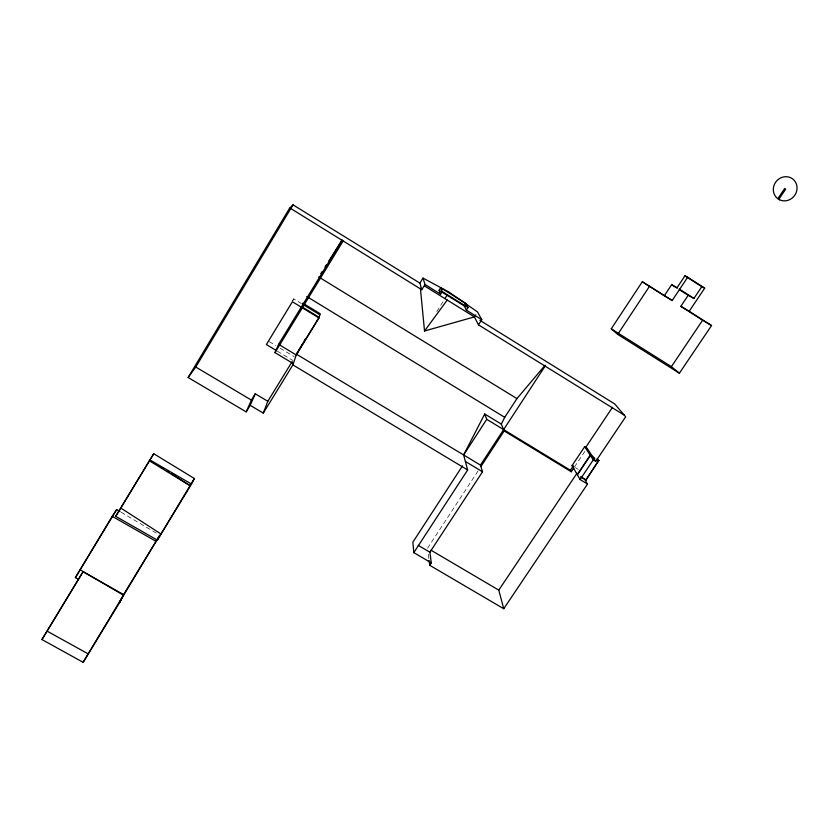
<?xml version="1.0" encoding="UTF-8"?>
<svg xmlns="http://www.w3.org/2000/svg" width="839" height="839" viewBox="0 0 839 839"><rect width="100%" height="100%" fill="white"/><g stroke="black" fill="none" stroke-linecap="round" stroke-linejoin="round"><path stroke-width="0.63" stroke-dasharray="4.2 3.15" d="M292.832 300.792L293.713 298.852L301.358 303.498M292.371 301.065L293.713 298.852M436.794 311.552L443.6 300.761M478.062 470.91L427.575 548.182L429.799 549.493M574.421 467.05L584.951 451.288M121.089 512.21L158.676 534.527M269.193 341.62L275.706 345.542M280.048 348.154L294.164 356.659M277.394 351.184L292.853 360.476M575.376 467.638L578.228 469.368M428.341 554.296L428.949 559.173"/><path stroke-width="1.26" d="M342.27 239.944L278.59 344.326L296.23 354.96L318.967 317.939L320.162 313.713L302.848 303.162L302.449 304.169L319.858 314.772M263.289 413.103L267.809 401.273L255.266 393.795L250.19 405.331L263.289 413.103L292.895 364.902L296.492 354.205L302.889 343.256M293.314 363.633L275.003 352.621L278.59 344.326M419.888 283.089L423.013 278.097L425.016 284.494L421.765 289.696L419.888 283.089L293.01 204.842L289.445 208.439L188.125 377.498L246.184 411.886L251.406 400.098L255.266 393.795M191.523 484.072L194.333 478.513L153.736 453.7L115.698 516.331L157.344 540.117L191.523 484.072L149.678 459.793M573.792 467.994L571.275 471.77L504.187 430.931L501.292 424.083L504.721 417.34L516.939 398.609L545.098 365.248M584.563 479.069L587.499 484.051L503.746 608.736L429.715 565.276L431.277 562.885L413.816 552.628L467.659 469.987L463.621 454.948L484.722 413.984L501.292 424.083M157.344 540.117L194.333 478.513M119.411 602.308L159.777 535.188L123.26 595.071L119.652 602.444L123.763 594.694L83.04 571.779L41.95 639.559L83.145 662.307L119.652 602.444M83.145 662.307L123.763 594.694M304.169 341.074L305.448 338.883M188.125 377.498L195.77 367.042L293.01 204.842M78.237 579.183L75.395 577.589L112.206 516.3L116.673 509.588L119.987 511.559M75.395 577.589L116.673 509.588M115.698 516.331L153.736 453.7M41.95 639.559L83.04 571.779M275.003 352.621L343.141 240.971M246.184 411.886L250.19 405.331M267.809 401.273L292.171 361.578M320.781 273.671L322.176 271.469M324.955 267.075L326.34 264.872M328.427 261.569L341.609 240.667M440.685 287.777L442.205 291.553L440.569 294.143L439.091 290.315L440.685 287.777L465.918 303.456L468.005 307.567L466.369 310.147L481.764 319.701L478.482 324.84L624.384 415.242M444.964 298.6L447.009 295.359M466.369 310.147L464.313 305.983L465.918 303.456M475.65 314.929L474.392 316.901L424.524 330.996L420.391 288.27M463.621 454.948L486.746 419.332L484.722 413.984M462.53 465.813L412.861 542.193L413.816 552.628M431.277 562.885L429.904 552.23L482.519 471.78L480.453 465.1L545.455 365.563M480.904 466.557L504.187 430.931M689.186 311.311L711.535 325.563L679.401 373.219L617.703 334.404L611.264 328.815L642.307 281.747L672.207 300.488L687.697 277.227L704.697 288.134L689.186 311.311L680.838 306.319L688.2 295.297L693.926 298.443L701.792 286.676L704.697 288.134M617.703 334.404L649.638 286.089M642.307 281.747L664.299 295.768L671.651 284.715L677.083 287.672L684.939 275.863L687.697 277.227M150.066 459.898L149.426 460.863L189.992 485.624L171.649 473.804M584.678 446.684L590.226 455.22L577.242 474.612L572.051 465.603L584.678 446.684L587.059 448.141L595.732 461.398L625.674 416.752L614.725 403.958L479.939 320.341M571.275 471.77L570.447 470.28L573.341 465.939M585.685 447.449L612.554 407.219M503.746 608.736L498.786 590.121L577.001 473.196M594.851 458.178L590.362 455.441L577.379 474.853L580.085 479.541L587.499 484.051M580.085 479.541L593.257 459.887L590.362 455.441M598.773 460.443L585.916 480.044L598.773 460.443L596.739 459.206M777.837 198.696L784.696 188.481L785.671 189.121L778.802 199.336M679.401 373.219L671.399 366.653L702.631 320.204L711.535 325.563M424.524 330.996L447.229 300.058M423.013 278.097L449.054 292.119L477.538 311.961L481.764 319.701M47.299 631.243L87.801 653.675M112.206 516.3L156.453 541.575M430.921 550.153L498.786 590.121M418.189 545.329L429.904 552.23M80.439 569.912L123.26 595.071M195.77 367.042L251.406 400.098M664.299 295.768L672.207 300.488M465.372 461.45L482.519 471.78M276.293 350.513L266.362 344.546L292.381 301.757L318.967 317.939M292.895 364.902L467.659 469.987M480.453 465.1L296.492 354.205L319.145 317.299L301.505 306.55M486.746 419.332L570.447 470.28M581.427 477.16L585.779 479.814M580.515 476.762L585.916 480.044M306.78 296.524L504.721 417.34M572.051 465.603L573.635 466.568M318.705 276.975L516.939 398.609M590.226 455.22L592.67 456.71M596.886 459.426L598.92 460.674M593.257 459.887L595.732 461.398M160.679 533.772L121.047 508.193M425.016 284.494L440.569 294.143M424.87 286.183L474.392 316.901L478.482 324.84M289.895 207.978L421.765 289.696M442.205 291.553L468.005 307.567M439.091 290.315L464.313 305.983M611.264 328.815L671.399 366.653M680.838 306.319L702.631 320.204M684.939 275.863L701.792 286.676M679.191 289.015L693.926 298.443M671.651 284.715L677.167 288.238M679.37 289.654L688.2 295.297M160.857 466.851L164.098 468.938M167.339 471.025L169.488 472.42M429.107 560.4L429.715 565.276M779.62 199.797L777.092 198.13A12.365 11.578 -53 0 1 780.721 177.878A12.365 11.578 -53 0 1 797.04 188.639A12.365 11.578 -53 0 1 779.62 199.797"/></g></svg>
